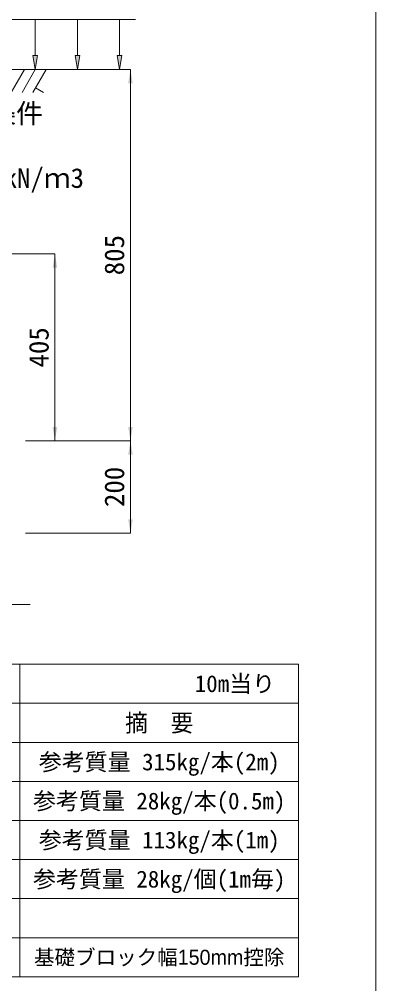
# Model space of a CAD drawing. Units: millimetres at full size. Extents: x 187207 to 255567, y 882048 to 905686.
# Drawn here: x 199924 to 200697, y 901663 to 903754 of the extents above; entities that cross this region are included whole.
import ezdxf
from ezdxf.enums import TextEntityAlignment as Align

# ---------------------------------------------------------------- set-up
doc = ezdxf.new("R2010")
doc.units = ezdxf.units.MM
doc.header["$LTSCALE"] = 20
for name, color, linetype, lineweight in [('0_2', 7, 'Continuous', 20), ('Defpoints_3', 8, 'Continuous', 0), ('図枠', 5, 'Continuous', 13), ('寸法・材料表', 7, 'Continuous', 13), ('寸法線', 7, 'Continuous', 13), ('ﾊｯﾁﾝｸﾞ', 7, 'Continuous', 5)]:
    doc.layers.add(name, color=color, linetype=linetype, lineweight=lineweight)
doc.styles.add('ＭＳ ゴシック', font='')
doc.styles.add('ＭＳ Ｐゴシック', font='')
doc.styles.get('ＭＳ ゴシック').set_extended_font_data('MS Gothic')
doc.styles.get('ＭＳ Ｐゴシック').set_extended_font_data('MS PGothic')

# ---------------------------------------------------------------- blocks, each defined once
blk = doc.blocks.new('filled_arrow')
at = {"color": 0, "linetype": 'Continuous', "lineweight": -2}
blk.add_solid([(7.5, 1.25), (0, 0), (7.5, -1.25)], dxfattribs=at)

msp = doc.modelspace()

# ---------------------------------------------------------------- hatches: boundary and pattern name
at = {"layer": '寸法線'}
for points in [[(199963.61, 903675.37), (199958.61, 903645.37), (199953.61, 903675.37)], [(200055.03, 903675.37), (200050.03, 903645.37), (200045.03, 903675.37)], [(200146.44, 903675.37), (200141.44, 903645.37), (200136.44, 903675.37)], [(200146.44, 903675.37), (200141.44, 903645.37), (200136.44, 903675.37)]]:
    msp.add_hatch(color=256, dxfattribs=at).paths.add_polyline_path(points)

# ---------------------------------------------------------------- linework, layer by layer
at = {"layer": '0_2'}
msp.add_line((199684.37, 903645.37), (200084.37, 903645.37), dxfattribs=at)
at = {"layer": 'Defpoints_3'}
for p, q in [((198564.72, 902356.41), (200530.03, 902356.41)), ((199925.03, 902356.41), (199925.03, 902271.23)), ((200530.03, 902356.41), (200530.03, 902271.23))]:
    msp.add_line(p, q, dxfattribs=at)
at = {"layer": '図枠'}
msp.add_line((200697.37, 904948.33), (200697.37, 882048.33), dxfattribs=at)
at = {"layer": '寸法・材料表'}
for p, q in [((198564.72, 902271.23), (200530.03, 902271.23)), ((199925.03, 902271.23), (199925.03, 901678.33)), ((200530.03, 902271.23), (200530.03, 901678.33)), ((198564.72, 902186.53), (200530.03, 902186.53)), ((198564.72, 902101.83), (200530.03, 902101.83)), ((198564.72, 902017.13), (200530.03, 902017.13)), ((198564.72, 901932.43), (200530.03, 901932.43)), ((198564.72, 901847.73), (200530.03, 901847.73)), ((198927.72, 901763.03), (200530.03, 901763.03)), ((198564.72, 901678.33), (200530.03, 901678.33))]:
    msp.add_line(p, q, dxfattribs=at)
at = {"layer": '寸法線', "lineweight": 9}
for p, q in [((200175.79, 903753.92), (199775.79, 903753.92)), ((199958.61, 903675.37), (199958.61, 903753.92)), ((200050.03, 903675.37), (200050.03, 903753.92)), ((200141.44, 903675.37), (200141.44, 903753.92))]:
    msp.add_line(p, q, dxfattribs=at)
at = {"layer": '寸法線'}
for p, q in [((199734.37, 903645.37), (200165.22, 903645.37)), ((200165.22, 902840.37), (200165.22, 903645.37)), ((199734.37, 903245.37), (200001.28, 903245.37)), ((200001.28, 903245.37), (200001.28, 902840.37)), ((199937.35, 902840.37), (200165.22, 902840.37)), ((199937.35, 902840.37), (200001.28, 902840.37)), ((199937.35, 902840.37), (200165.22, 902840.37)), ((200165.22, 902840.37), (200165.22, 902640.37)), ((199937.35, 902640.37), (200165.22, 902640.37)), ((199727.35, 902485.43), (199947.35, 902485.43))]:
    msp.add_line(p, q, dxfattribs=at)
at = {"layer": '寸法線', "lineweight": 9}
for points in [[(199963.61, 903675.37), (199958.61, 903645.37), (199953.61, 903675.37)], [(200055.03, 903675.37), (200050.03, 903645.37), (200045.03, 903675.37)], [(200146.44, 903675.37), (200141.44, 903645.37), (200136.44, 903675.37)], [(200146.44, 903675.37), (200141.44, 903645.37), (200136.44, 903675.37)]]:
    msp.add_lwpolyline(points, close=True, dxfattribs=at)
at = {"layer": 'ﾊｯﾁﾝｸﾞ', "lineweight": 9}
for p, q in [((199935.02, 903645.36), (199906.37, 903595.74)), ((199958.64, 903645.36), (199929.99, 903595.74)), ((199982.26, 903645.36), (199953.62, 903595.74)), ((199959.42, 903605.79), (199976.83, 903595.74))]:
    msp.add_line(p, q, dxfattribs=at)

# ---------------------------------------------------------------- block references
at = {"layer": '寸法線', "xscale": 4, "yscale": 4}
for p, rotation in [((200165.22, 903645.37), 270), ((200001.28, 903245.37), 270), ((200001.28, 902840.37), 90), ((200165.22, 902840.37), 90), ((200165.22, 902840.37), 270), ((200165.22, 902640.37), 90)]:
    msp.add_blockref('filled_arrow', p, dxfattribs=dict(at, rotation=rotation))

# ---------------------------------------------------------------- texts
at = {"layer": '寸法・材料表', "style": 'ＭＳ ゴシック'}
msp.add_text('10m当り\u3000', height=36.55, dxfattribs=at).set_placement((200528.86, 902313.82), align=Align.MIDDLE_RIGHT)
at = {"layer": '寸法・材料表', "style": 'ＭＳ Ｐゴシック', "width": 0.95}
msp.add_text('摘\u3000要', height=38.1, dxfattribs=at).set_placement((200227.53, 902228.88), align=Align.MIDDLE_CENTER)
at = {"layer": '寸法・材料表'}
for s, height, style, p in [('参考質量 315kg/本(2m)', 36.55, 'ＭＳ ゴシック', (200227.53, 902144.18)), ('参考質量 28kg/本(0.5m)', 36.55, 'ＭＳ ゴシック', (200227.53, 902059.48)), ('参考質量 113kg/本(1m)', 36.55, 'ＭＳ ゴシック', (200227.53, 901974.78)), ('参考質量 28kg/個(1m毎)', 36.55, 'ＭＳ ゴシック', (200227.53, 901890.08)), ('基礎ブロック幅150mm控除', 32.66, 'ＭＳ Ｐゴシック', (200227.53, 901720.68))]:
    msp.add_text(s, height=height, dxfattribs=dict(at, style=style)).set_placement(p, align=Align.MIDDLE_CENTER)
at = {"layer": '寸法線', "style": 'ＭＳ ゴシック'}
for s, p in [('土質条件', (199742.34, 903571.38)), ('γs=19kN/ｍ3', (199742.34, 903431.38))]:
    msp.add_text(s, height=42.72, dxfattribs=at).set_placement(p, align=Align.TOP_LEFT)
for s, p in [('805', (200130.22, 903242.87)), ('405', (199966.28, 903042.87)), ('200', (200130.22, 902740.37))]:
    msp.add_text(s, height=42.72, rotation=90, dxfattribs=at).set_placement(p, align=Align.MIDDLE_CENTER)

doc.saveas('drawing.dxf')
